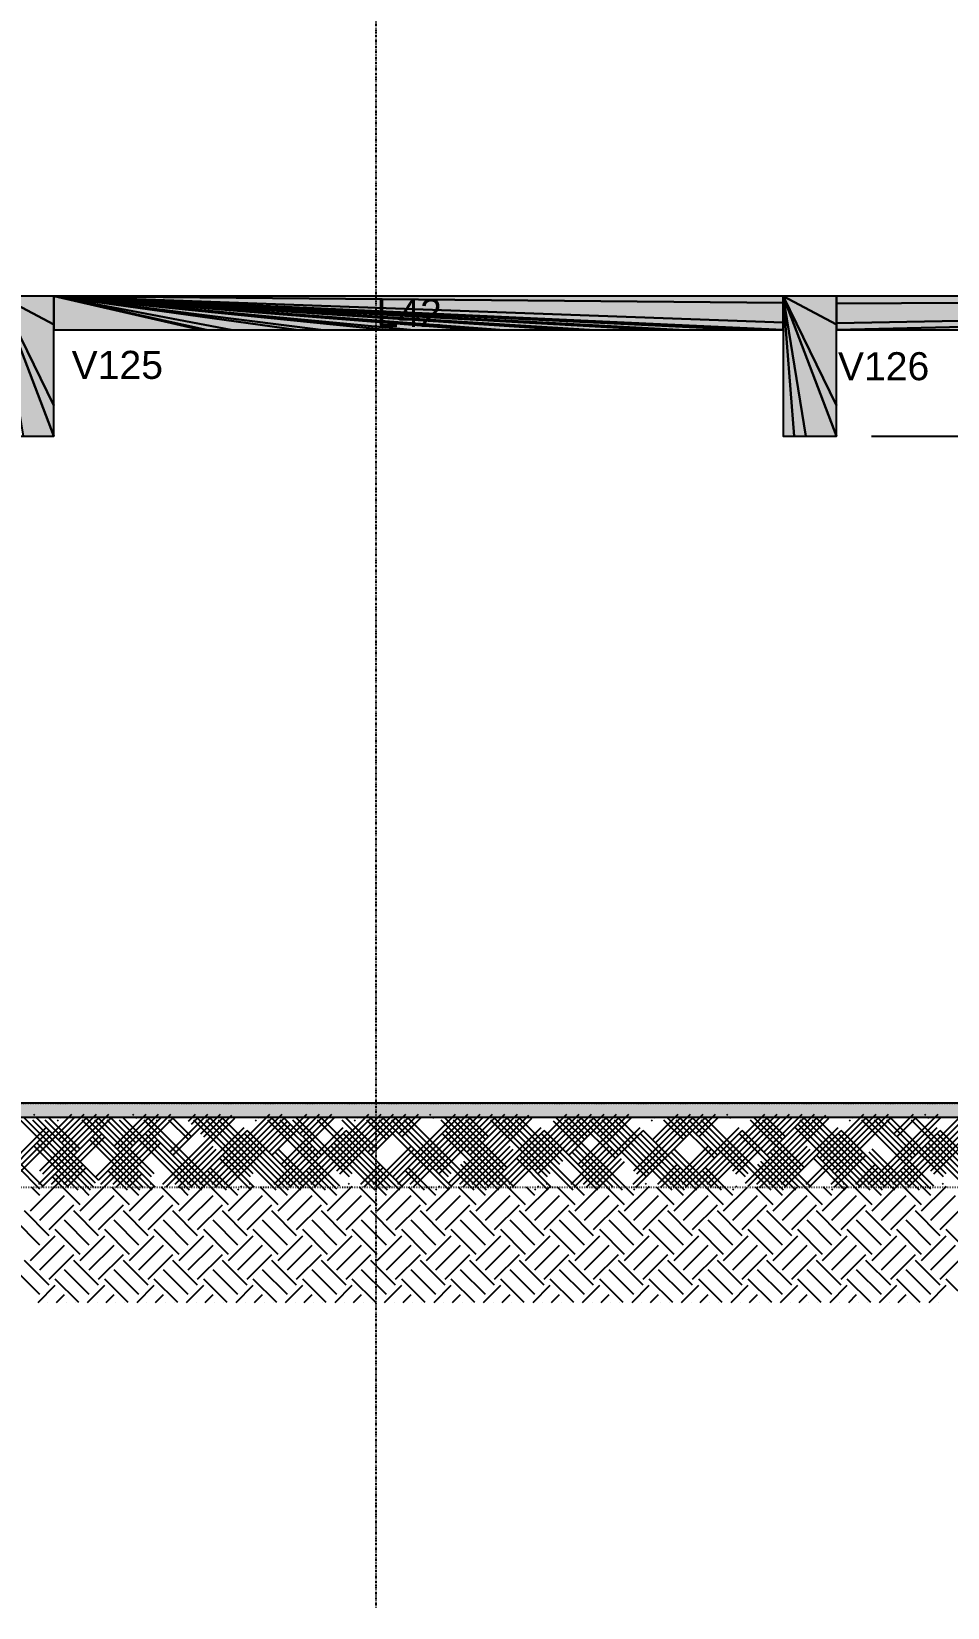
# Model space of a CAD drawing. Extents: x 37185 to 43130, y -8131 to -3926.
# Drawn here: x 40769.5 to 40987.6, y -6361.7 to -5986.7 of the extents above; entities that cross this region are included whole.
import ezdxf

# ---------------------------------------------------------------- set-up
doc = ezdxf.new("R2010")
doc.units = 0
doc.header["$MEASUREMENT"] = 0
doc.linetypes.add('ESTILO_TQS_0002', pattern=[0.4, 0.1, -0.3])
doc.linetypes.add('ESTILO_TQS_0004', pattern=[1.12, 0.5, -0.2, 0.01, -0.2, 0.01, -0.2])
for name, color, linetype in [('36', 253, 'CONTINUOUS'), ('47', 15, 'CONTINUOUS'), ('52', 3, 'CONTINUOUS'), ('67', 7, 'CONTINUOUS'), ('70', 160, 'CONTINUOUS'), ('74', 2, 'CONTINUOUS'), ('75', 9, 'CONTINUOUS'), ('96', 252, 'CONTINUOUS')]:
    doc.layers.add(name, color=color, linetype=linetype)
doc.styles.add('TQS_ARIAL', font='arial.ttf')

msp = doc.modelspace()

# ---------------------------------------------------------------- linework, layer by layer
at = {"layer": '36', "linetype": 'Continuous'}
for p, q in [((40771.56, -6262.18), (40755.12, -6245.74)), ((40772.27, -6261.47), (40755.83, -6245.04)), ((40762.49, -6260.99), (40779.16, -6244.33)), ((40763.2, -6261.7), (40779.86, -6245.04)), ((40783.57, -6262.41), (40766.91, -6245.74)), ((40784.28, -6261.7), (40767.62, -6245.04)), ((40784.82, -6260.71), (40769.86, -6245.74)), ((40770.09, -6244.56), (40770.32, -6244.33)), ((40785.52, -6260), (40770.56, -6245.04)), ((40770.79, -6245.27), (40771.02, -6245.04)), ((40771.33, -6260.99), (40787.99, -6244.33)), ((40771.56, -6257.82), (40785.05, -6244.33)), ((40772.04, -6261.7), (40788.7, -6245.04)), ((40772.27, -6258.52), (40785.75, -6245.04)), ((40780.4, -6253.34), (40772.8, -6245.74)), ((40781.1, -6252.63), (40773.51, -6245.04)), ((40775.98, -6245.97), (40775.75, -6245.74)), ((40775.98, -6250.45), (40782.1, -6244.33)), ((40776.69, -6245.27), (40776.45, -6245.04)), ((40776.69, -6251.16), (40782.81, -6245.04)), ((40798.3, -6262.41), (40781.64, -6245.74)), ((40799.01, -6261.7), (40782.35, -6245.04)), ((40798.08, -6259.23), (40784.59, -6245.74)), ((40784.82, -6259.29), (40799.78, -6244.33)), ((40798.78, -6258.52), (40785.29, -6245.04)), ((40785.52, -6260), (40800.49, -6245.04)), ((40786.06, -6260.99), (40802.73, -6244.33)), ((40786.77, -6261.7), (40803.43, -6245.04)), ((40793.66, -6251.87), (40787.53, -6245.74)), ((40794.36, -6251.16), (40788.24, -6245.04)), ((40789.24, -6251.93), (40796.83, -6244.33)), ((40789.94, -6252.63), (40797.54, -6245.04)), ((40807.14, -6262.41), (40790.48, -6245.74)), ((40807.85, -6261.7), (40791.19, -6245.04)), ((40793.66, -6244.56), (40793.89, -6244.33)), ((40794.36, -6245.27), (40794.59, -6245.04)), ((40813.03, -6262.41), (40796.37, -6245.74)), ((40813.74, -6261.7), (40797.08, -6245.04)), ((40799.55, -6245.97), (40799.32, -6245.74)), ((40800.26, -6245.27), (40800.03, -6245.04)), ((40800.79, -6260.99), (40817.23, -6244.56)), ((40801.5, -6261.7), (40817.93, -6245.27)), ((40806.91, -6250.39), (40802.26, -6245.74)), ((40802.49, -6253.4), (40811.56, -6244.33)), ((40807.62, -6249.69), (40802.97, -6245.04)), ((40803.2, -6254.11), (40812.27, -6245.04)), ((40806.91, -6246.03), (40808.62, -6244.33)), ((40807.62, -6246.74), (40809.33, -6245.04)), ((40821.65, -6259.23), (40808.16, -6245.74)), ((40822.35, -6258.52), (40808.86, -6245.04)), ((40809.63, -6260.99), (40826.3, -6244.33)), ((40809.86, -6248.98), (40814.51, -6244.33)), ((40810.34, -6261.7), (40827, -6245.04)), ((40810.57, -6249.69), (40815.22, -6245.04)), ((40827.77, -6262.41), (40811.1, -6245.74)), ((40828.47, -6261.7), (40811.81, -6245.04)), ((40812.58, -6260.99), (40829.24, -6244.33)), ((40813.29, -6261.7), (40829.95, -6245.04)), ((40830.71, -6262.41), (40814.05, -6245.74)), ((40831.42, -6261.7), (40814.76, -6245.04)), ((40815.53, -6260.99), (40830.48, -6246.03)), ((40816.23, -6261.7), (40831.19, -6246.74)), ((40823.12, -6245.97), (40822.89, -6245.74)), ((40823.83, -6245.27), (40823.6, -6245.04)), ((40842.27, -6262.18), (40825.83, -6245.74)), ((40826.07, -6253.4), (40835.13, -6244.33)), ((40842.98, -6261.47), (40826.54, -6245.04)), ((40826.77, -6254.11), (40835.84, -6245.04)), ((40837.85, -6254.81), (40828.78, -6245.74)), ((40829.01, -6256.34), (40841.03, -6244.33)), ((40838.56, -6254.11), (40829.49, -6245.04)), ((40829.72, -6257.05), (40841.73, -6245.04)), ((40845.22, -6259.23), (40831.73, -6245.74)), ((40845.92, -6258.52), (40832.43, -6245.04)), ((40833.2, -6260.99), (40849.87, -6244.33)), ((40833.43, -6248.98), (40838.08, -6244.33)), ((40833.91, -6261.7), (40850.57, -6245.04)), ((40834.14, -6249.69), (40838.79, -6245.04)), ((40836.15, -6260.99), (40852.81, -6244.33)), ((40836.86, -6261.7), (40853.52, -6245.04)), ((40854.28, -6262.41), (40837.62, -6245.74)), ((40854.99, -6261.7), (40838.33, -6245.04)), ((40842.27, -6257.82), (40855.76, -6244.33)), ((40842.98, -6258.52), (40856.47, -6245.04)), ((40851.11, -6253.34), (40843.51, -6245.74)), ((40851.82, -6252.63), (40844.22, -6245.04)), ((40846.69, -6245.97), (40846.46, -6245.74)), ((40847.4, -6245.27), (40847.17, -6245.04)), ((40854.05, -6250.39), (40849.4, -6245.74)), ((40849.64, -6253.4), (40858.7, -6244.33)), ((40854.76, -6249.69), (40850.11, -6245.04)), ((40850.34, -6254.11), (40859.41, -6245.04)), ((40869.01, -6262.41), (40852.35, -6245.74)), ((40869.72, -6261.7), (40853.06, -6245.04)), ((40868.79, -6259.23), (40855.3, -6245.74)), ((40855.53, -6259.29), (40870.49, -6244.33)), ((40869.49, -6258.52), (40856, -6245.04)), ((40856.23, -6260), (40871.2, -6245.04)), ((40856.77, -6260.99), (40873.44, -6244.33)), ((40857, -6248.98), (40861.65, -6244.33)), ((40857.48, -6261.7), (40874.14, -6245.04)), ((40857.71, -6249.69), (40862.36, -6245.04)), ((40874.91, -6262.41), (40858.24, -6245.74)), ((40875.61, -6261.7), (40858.95, -6245.04)), ((40859.72, -6260.99), (40876.38, -6244.33)), ((40860.43, -6261.7), (40877.09, -6245.04)), ((40864.37, -6244.56), (40864.6, -6244.33)), ((40865.07, -6245.27), (40865.3, -6245.04)), ((40865.84, -6257.82), (40879.33, -6244.33)), ((40866.55, -6258.52), (40880.04, -6245.04)), ((40883.75, -6262.41), (40867.08, -6245.74)), ((40884.45, -6261.7), (40867.79, -6245.04)), ((40868.79, -6260.76), (40885.22, -6244.33)), ((40869.49, -6261.47), (40885.93, -6245.04)), ((40882.04, -6257.76), (40870.03, -6245.74)), ((40882.75, -6257.05), (40870.74, -6245.04)), ((40871.5, -6260.99), (40887.94, -6244.56)), ((40872.21, -6261.7), (40888.64, -6245.27)), ((40877.62, -6250.39), (40872.97, -6245.74)), ((40873.21, -6253.4), (40882.27, -6244.33)), ((40878.33, -6249.69), (40873.68, -6245.04)), ((40873.91, -6254.11), (40882.98, -6245.04)), ((40892.36, -6259.23), (40878.87, -6245.74)), ((40893.06, -6258.52), (40879.57, -6245.04)), ((40880.34, -6260.99), (40897.01, -6244.33)), ((40881.05, -6261.7), (40897.71, -6245.04)), ((40898.48, -6262.41), (40881.81, -6245.74)), ((40899.18, -6261.7), (40882.52, -6245.04)), ((40883.29, -6260.99), (40899.95, -6244.33)), ((40884, -6261.7), (40900.66, -6245.04)), ((40895.3, -6256.29), (40884.76, -6245.74)), ((40896.01, -6255.58), (40885.47, -6245.04)), ((40889.41, -6257.82), (40902.9, -6244.33)), ((40890.12, -6258.52), (40903.61, -6245.04)), ((40910.26, -6262.41), (40893.83, -6245.97)), ((40910.97, -6261.7), (40894.54, -6245.27)), ((40901.2, -6250.39), (40896.55, -6245.74)), ((40896.78, -6253.4), (40905.85, -6244.33)), ((40901.9, -6249.69), (40897.25, -6245.04)), ((40897.48, -6254.11), (40906.55, -6245.04)), ((40908.56, -6254.81), (40899.49, -6245.74)), ((40899.72, -6256.34), (40911.74, -6244.33)), ((40909.27, -6254.11), (40900.2, -6245.04)), ((40900.43, -6257.05), (40912.44, -6245.04)), ((40915.93, -6259.23), (40902.44, -6245.74)), ((40916.63, -6258.52), (40903.14, -6245.04)), ((40904.14, -6248.98), (40908.79, -6244.33)), ((40904.85, -6249.69), (40909.5, -6245.04)), ((40922.05, -6262.41), (40905.38, -6245.74)), ((40922.75, -6261.7), (40906.09, -6245.04)), ((40924.99, -6262.41), (40908.33, -6245.74)), ((40925.7, -6261.7), (40909.04, -6245.04)), ((40912.75, -6260.99), (40929.42, -6244.33)), ((40912.98, -6257.82), (40926.47, -6244.33)), ((40913.46, -6261.7), (40930.12, -6245.04)), ((40913.69, -6258.52), (40927.18, -6245.04)), ((40917.4, -6245.97), (40917.17, -6245.74)), ((40917.4, -6250.45), (40923.52, -6244.33)), ((40918.11, -6245.27), (40917.88, -6245.04)), ((40918.11, -6251.16), (40924.23, -6245.04)), ((40924.77, -6250.39), (40920.12, -6245.74)), ((40925.47, -6249.69), (40920.82, -6245.04)), ((40932.13, -6254.81), (40923.06, -6245.74)), ((40932.84, -6254.11), (40923.77, -6245.04)), ((40939.5, -6259.23), (40926.01, -6245.74)), ((40940.2, -6258.52), (40926.72, -6245.04)), ((40927.48, -6260.99), (40944.15, -6244.33)), ((40927.71, -6248.98), (40932.36, -6244.33)), ((40928.19, -6261.7), (40944.85, -6245.04)), ((40928.42, -6249.69), (40933.07, -6245.04)), ((40945.62, -6262.41), (40928.95, -6245.74)), ((40946.32, -6261.7), (40929.66, -6245.04)), ((40930.43, -6260.99), (40947.09, -6244.33)), ((40931.14, -6261.7), (40947.8, -6245.04)), ((40935.08, -6244.56), (40935.31, -6244.33)), ((40935.78, -6245.27), (40936.02, -6245.04)), ((40936.55, -6257.82), (40950.04, -6244.33)), ((40937.26, -6258.52), (40950.75, -6245.04)), ((40939.5, -6260.76), (40955.93, -6244.33)), ((40940.2, -6261.47), (40956.64, -6245.04)), ((40952.76, -6257.76), (40940.74, -6245.74)), ((40953.46, -6257.05), (40941.45, -6245.04)), ((40942.22, -6260.99), (40958.65, -6244.56)), ((40942.92, -6261.7), (40959.35, -6245.27)), ((40948.34, -6250.39), (40943.69, -6245.74)), ((40943.92, -6253.4), (40952.99, -6244.33)), ((40949.04, -6249.69), (40944.39, -6245.04)), ((40944.62, -6254.11), (40953.69, -6245.04)), ((40966.95, -6261.7), (40951.99, -6246.74)), ((40969.19, -6262.41), (40952.52, -6245.74)), ((40969.89, -6261.7), (40953.23, -6245.04)), ((40954, -6260.99), (40970.66, -6244.33)), ((40954.71, -6261.7), (40971.37, -6245.04)), ((40972.13, -6262.41), (40955.47, -6245.74)), ((40972.84, -6261.7), (40956.18, -6245.04)), ((40957.17, -6254.87), (40967.72, -6244.33)), ((40957.88, -6255.58), (40968.42, -6245.04)), ((40960.12, -6257.82), (40973.61, -6244.33)), ((40960.83, -6258.52), (40974.32, -6245.04)), ((40964.54, -6245.97), (40964.31, -6245.74)), ((40965.25, -6245.27), (40965.02, -6245.04)), ((40983.69, -6262.18), (40967.26, -6245.74)), ((40984.4, -6261.47), (40967.96, -6245.04)), ((40968.73, -6260.99), (40985.39, -6244.33)), ((40969.44, -6261.7), (40986.1, -6245.04)), ((40979.27, -6254.81), (40970.2, -6245.74)), ((40979.98, -6254.11), (40970.91, -6245.04)), ((40986.64, -6259.23), (40973.15, -6245.74)), ((40987.34, -6258.52), (40973.86, -6245.04)), ((40974.62, -6260.99), (40991.29, -6244.33)), ((40974.85, -6248.98), (40979.5, -6244.33)), ((40975.33, -6261.7), (40991.99, -6245.04)), ((40975.56, -6249.69), (40980.21, -6245.04)), ((40977.57, -6260.99), (40994.23, -6244.33)), ((40978.28, -6261.7), (40994.94, -6245.04)), ((40995.7, -6262.41), (40979.04, -6245.74)), ((40996.41, -6261.7), (40979.75, -6245.04)), ((40982.22, -6244.56), (40982.45, -6244.33)), ((40982.92, -6245.27), (40983.16, -6245.04)), ((40983.69, -6257.82), (40997.18, -6244.33)), ((40984.4, -6258.52), (40997.89, -6245.04)), ((40759.55, -6260.99), (40773.03, -6247.51)), ((40760.25, -6261.7), (40773.74, -6248.21)), ((40774.28, -6260.99), (40786.29, -6248.98)), ((40774.98, -6261.7), (40787, -6249.69)), ((40795.36, -6262.41), (40783.34, -6250.39)), ((40796.06, -6261.7), (40784.05, -6249.69)), ((40789.01, -6260.99), (40799.55, -6250.45)), ((40810.09, -6262.41), (40796.6, -6248.92)), ((40810.8, -6261.7), (40797.31, -6248.21)), ((40806.69, -6260.99), (40820.17, -6247.51)), ((40807.39, -6261.7), (40820.88, -6248.21)), ((40833.66, -6262.41), (40820.17, -6248.92)), ((40834.37, -6261.7), (40820.88, -6248.21)), ((40830.26, -6260.99), (40843.74, -6247.51)), ((40830.96, -6261.7), (40844.45, -6248.21)), ((40857.23, -6262.41), (40843.74, -6248.92)), ((40857.94, -6261.7), (40844.45, -6248.21)), ((40880.8, -6262.41), (40867.31, -6248.92)), ((40881.51, -6261.7), (40868.02, -6248.21)), ((40877.4, -6260.99), (40890.88, -6247.51)), ((40878.1, -6261.7), (40891.59, -6248.21)), ((40904.37, -6262.41), (40890.88, -6248.92)), ((40905.08, -6261.7), (40891.59, -6248.21)), ((40900.97, -6260.99), (40914.45, -6247.51)), ((40901.67, -6261.7), (40915.16, -6248.21)), ((40927.94, -6262.41), (40914.45, -6248.92)), ((40928.65, -6261.7), (40915.16, -6248.21)), ((40924.54, -6260.99), (40938.02, -6247.51)), ((40925.24, -6261.7), (40938.73, -6248.21)), ((40951.51, -6262.41), (40938.02, -6248.92)), ((40952.22, -6261.7), (40938.73, -6248.21)), ((40948.11, -6260.99), (40961.59, -6247.51)), ((40948.81, -6261.7), (40962.3, -6248.21)), ((40966.24, -6262.41), (40951.28, -6247.45)), ((40975.08, -6262.41), (40961.59, -6248.92)), ((40975.79, -6261.7), (40962.3, -6248.21)), ((40971.68, -6260.99), (40985.16, -6247.51)), ((40972.38, -6261.7), (40985.87, -6248.21)), ((40998.65, -6262.41), (40985.16, -6248.92)), ((40999.36, -6261.7), (40985.87, -6248.21)), ((40780.63, -6262.41), (40770.09, -6251.87)), ((40781.33, -6261.7), (40770.79, -6251.16)), ((40789.72, -6261.7), (40800.26, -6251.16)), ((40803.74, -6260.99), (40812.81, -6251.93)), ((40804.45, -6261.7), (40813.51, -6252.63)), ((40822.58, -6261.7), (40814.99, -6254.11)), ((40827.31, -6260.99), (40836.38, -6251.93)), ((40836.61, -6262.41), (40827.54, -6253.34)), ((40828.02, -6261.7), (40837.08, -6252.63)), ((40837.31, -6261.7), (40828.25, -6252.63)), ((40851.34, -6262.41), (40840.8, -6251.87)), ((40852.04, -6261.7), (40841.5, -6251.16)), ((40850.88, -6260.99), (40859.95, -6251.93)), ((40851.59, -6261.7), (40860.65, -6252.63)), ((40874.45, -6260.99), (40883.52, -6251.93)), ((40875.16, -6261.7), (40884.22, -6252.63)), ((40893.29, -6261.7), (40885.7, -6254.11)), ((40898.02, -6260.99), (40907.09, -6251.93)), ((40907.32, -6262.41), (40898.25, -6253.34)), ((40898.73, -6261.7), (40907.79, -6252.63)), ((40908.02, -6261.7), (40898.96, -6252.63)), ((40921.59, -6260.99), (40930.66, -6251.93)), ((40930.89, -6262.41), (40921.82, -6253.34)), ((40922.3, -6261.7), (40931.37, -6252.63)), ((40931.59, -6261.7), (40922.53, -6252.63)), ((40945.16, -6260.99), (40954.23, -6251.93)), ((40954.46, -6262.41), (40945.39, -6253.34)), ((40945.87, -6261.7), (40954.94, -6252.63)), ((40955.16, -6261.7), (40946.1, -6252.63)), ((40964, -6261.7), (40956.41, -6254.11)), ((40959.89, -6260.99), (40967.49, -6253.4)), ((40960.6, -6261.7), (40968.19, -6254.11)), ((40978.03, -6262.41), (40968.96, -6253.34)), ((40978.73, -6261.7), (40969.67, -6252.63)), ((40992.76, -6262.41), (40982.22, -6251.87)), ((40993.46, -6261.7), (40982.92, -6251.16)), ((40777.22, -6260.99), (40781.87, -6256.34)), ((40777.93, -6261.7), (40782.58, -6257.05)), ((40792.41, -6262.41), (40787.76, -6257.76)), ((40793.12, -6261.7), (40788.47, -6257.05)), ((40791.95, -6260.99), (40795.13, -6257.82)), ((40815.98, -6262.41), (40811.33, -6257.76)), ((40816.69, -6261.7), (40812.04, -6257.05)), ((40821.87, -6262.41), (40814.28, -6254.81)), ((40839.55, -6262.41), (40834.9, -6257.76)), ((40840.26, -6261.7), (40835.61, -6257.05)), ((40847.93, -6260.99), (40852.58, -6256.34)), ((40848.64, -6261.7), (40853.29, -6257.05)), ((40863.12, -6262.41), (40858.47, -6257.76)), ((40863.83, -6261.7), (40859.18, -6257.05)), ((40877.85, -6262.41), (40871.73, -6256.29)), ((40878.56, -6261.7), (40872.44, -6255.58)), ((40892.58, -6262.41), (40884.99, -6254.81)), ((40903.91, -6260.99), (40910.03, -6254.87)), ((40904.62, -6261.7), (40910.74, -6255.58)), ((40918.64, -6260.99), (40923.29, -6256.34)), ((40919.35, -6261.7), (40924, -6257.05)), ((40933.83, -6262.41), (40929.18, -6257.76)), ((40934.54, -6261.7), (40929.89, -6257.05)), ((40948.56, -6262.41), (40942.44, -6256.29)), ((40949.27, -6261.7), (40943.15, -6255.58)), ((40963.29, -6262.41), (40955.7, -6254.81)), ((40965.79, -6260.99), (40970.43, -6256.34)), ((40966.49, -6261.7), (40971.14, -6257.05)), ((40980.97, -6262.41), (40976.33, -6257.76)), ((40981.68, -6261.7), (40977.03, -6257.05)), ((40772.49, -6261.7), (40772.49, -6261.7)), ((40772.49, -6261.7), (40772.49, -6261.7)), ((40777.68, -6262.41), (40774.51, -6259.23)), ((40778.39, -6261.7), (40775.21, -6258.52)), ((40775.44, -6261.7), (40775.44, -6261.7)), ((40775.44, -6261.7), (40775.44, -6261.7)), ((40780.88, -6261.7), (40780.88, -6261.7)), ((40780.88, -6261.7), (40780.88, -6261.7)), ((40783.82, -6261.7), (40783.82, -6261.7)), ((40783.82, -6261.7), (40783.82, -6261.7)), ((40787.23, -6261.7), (40787.23, -6261.7)), ((40787.23, -6261.7), (40787.23, -6261.7)), ((40790.17, -6261.7), (40790.17, -6261.7)), ((40790.17, -6261.7), (40790.17, -6261.7)), ((40792.66, -6261.7), (40795.84, -6258.52)), ((40795.61, -6261.7), (40795.61, -6261.7)), ((40795.61, -6261.7), (40795.61, -6261.7)), ((40797.85, -6260.99), (40798.08, -6260.76)), ((40798.55, -6261.7), (40798.78, -6261.47)), ((40801.96, -6261.7), (40801.96, -6261.7)), ((40801.96, -6261.7), (40801.96, -6261.7)), ((40804.9, -6261.7), (40804.9, -6261.7)), ((40804.9, -6261.7), (40804.9, -6261.7)), ((40819.18, -6261.7), (40819.18, -6261.7)), ((40819.18, -6261.7), (40819.18, -6261.7)), ((40819.63, -6261.7), (40819.41, -6261.47)), ((40821.42, -6260.99), (40821.65, -6260.76)), ((40822.12, -6261.7), (40822.35, -6261.47)), ((40825.07, -6261.7), (40825.07, -6261.7)), ((40825.07, -6261.7), (40825.07, -6261.7)), ((40825.53, -6261.7), (40825.53, -6261.7)), ((40825.53, -6261.7), (40825.53, -6261.7)), ((40839.8, -6261.7), (40839.8, -6261.7)), ((40839.8, -6261.7), (40839.8, -6261.7)), ((40842.75, -6261.7), (40842.75, -6261.7)), ((40842.75, -6261.7), (40842.75, -6261.7)), ((40843.2, -6261.7), (40843.2, -6261.7)), ((40843.2, -6261.7), (40843.2, -6261.7)), ((40844.99, -6260.99), (40845.22, -6260.76)), ((40845.69, -6261.7), (40845.92, -6261.47)), ((40846.15, -6261.7), (40846.15, -6261.7)), ((40846.15, -6261.7), (40846.15, -6261.7)), ((40849.1, -6261.7), (40849.1, -6261.7)), ((40849.1, -6261.7), (40849.1, -6261.7)), ((40854.53, -6261.7), (40854.53, -6261.7)), ((40854.53, -6261.7), (40854.53, -6261.7)), ((40860.88, -6261.7), (40860.88, -6261.7)), ((40860.88, -6261.7), (40860.88, -6261.7)), ((40863.37, -6261.7), (40863.37, -6261.7)), ((40863.37, -6261.7), (40863.37, -6261.7)), ((40866.32, -6261.7), (40866.32, -6261.7)), ((40866.32, -6261.7), (40866.32, -6261.7)), ((40866.77, -6261.7), (40866.55, -6261.47)), ((40869.27, -6261.7), (40869.27, -6261.7)), ((40869.27, -6261.7), (40869.27, -6261.7)), ((40872.67, -6261.7), (40872.67, -6261.7)), ((40872.67, -6261.7), (40872.67, -6261.7)), ((40886.94, -6261.7), (40886.94, -6261.7)), ((40886.94, -6261.7), (40886.94, -6261.7)), ((40887.4, -6261.7), (40887.4, -6261.7)), ((40887.4, -6261.7), (40887.4, -6261.7)), ((40889.89, -6261.7), (40889.89, -6261.7)), ((40889.89, -6261.7), (40889.89, -6261.7)), ((40890.35, -6261.7), (40890.12, -6261.47)), ((40892.13, -6260.99), (40892.36, -6260.76)), ((40892.84, -6261.7), (40893.06, -6261.47)), ((40895.78, -6261.7), (40895.78, -6261.7)), ((40895.78, -6261.7), (40895.78, -6261.7)), ((40896.24, -6261.7), (40896.24, -6261.7)), ((40896.24, -6261.7), (40896.24, -6261.7)), ((40902.13, -6261.7), (40902.13, -6261.7)), ((40902.13, -6261.7), (40902.13, -6261.7)), ((40907.57, -6261.7), (40907.57, -6261.7)), ((40907.57, -6261.7), (40907.57, -6261.7)), ((40910.51, -6261.7), (40910.51, -6261.7)), ((40910.51, -6261.7), (40910.51, -6261.7)), ((40913.92, -6261.7), (40913.69, -6261.47)), ((40915.7, -6260.99), (40915.93, -6260.76)), ((40916.41, -6261.7), (40916.63, -6261.47)), ((40916.86, -6261.7), (40916.86, -6261.7)), ((40916.86, -6261.7), (40916.86, -6261.7)), ((40919.81, -6261.7), (40919.81, -6261.7)), ((40919.81, -6261.7), (40919.81, -6261.7)), ((40934.08, -6261.7), (40934.08, -6261.7)), ((40934.08, -6261.7), (40934.08, -6261.7)), ((40937.03, -6261.7), (40937.03, -6261.7)), ((40937.03, -6261.7), (40937.03, -6261.7)), ((40937.49, -6261.7), (40937.26, -6261.47)), ((40939.98, -6261.7), (40939.98, -6261.7)), ((40939.98, -6261.7), (40939.98, -6261.7)), ((40940.43, -6261.7), (40940.43, -6261.7)), ((40940.43, -6261.7), (40940.43, -6261.7)), ((40943.38, -6261.7), (40943.38, -6261.7)), ((40943.38, -6261.7), (40943.38, -6261.7)), ((40951.76, -6261.7), (40951.76, -6261.7)), ((40951.76, -6261.7), (40951.76, -6261.7)), ((40957.65, -6261.7), (40957.65, -6261.7)), ((40957.65, -6261.7), (40957.65, -6261.7)), ((40958.11, -6261.7), (40958.11, -6261.7)), ((40958.11, -6261.7), (40958.11, -6261.7)), ((40961.06, -6261.7), (40960.83, -6261.47)), ((40962.84, -6260.99), (40963.07, -6260.76)), ((40963.55, -6261.7), (40963.77, -6261.47)), ((40981.22, -6261.7), (40981.22, -6261.7)), ((40981.22, -6261.7), (40981.22, -6261.7)), ((40984.17, -6261.7), (40984.17, -6261.7)), ((40984.17, -6261.7), (40984.17, -6261.7)), ((40984.63, -6261.7), (40984.63, -6261.7)), ((40984.63, -6261.7), (40984.63, -6261.7)), ((40986.41, -6260.99), (40986.64, -6260.76)), ((40987.12, -6261.7), (40987.34, -6261.47)), ((40987.57, -6261.7), (40987.57, -6261.7)), ((40987.57, -6261.7), (40987.57, -6261.7)), ((40818.93, -6262.41), (40818.7, -6262.18)), ((40866.07, -6262.41), (40865.84, -6262.18)), ((40889.64, -6262.41), (40889.41, -6262.18)), ((40913.21, -6262.41), (40912.98, -6262.18)), ((40936.78, -6262.41), (40936.55, -6262.18)), ((40960.35, -6262.41), (40960.12, -6262.18))]:
    msp.add_line(p, q, dxfattribs=at)
at = {"layer": '47', "linetype": 'Continuous'}
for p, q in [((40769.32, -6267.36), (40774.98, -6261.7)), ((40771.53, -6263.68), (40769.55, -6261.7)), ((40781.1, -6265.89), (40776.92, -6261.7)), ((40781.1, -6267.36), (40786.77, -6261.7)), ((40783.31, -6263.68), (40781.34, -6261.7)), ((40792.89, -6265.89), (40788.7, -6261.7)), ((40792.89, -6267.36), (40798.55, -6261.7)), ((40795.1, -6263.68), (40793.12, -6261.7)), ((40804.68, -6265.89), (40800.49, -6261.7)), ((40804.68, -6267.36), (40810.34, -6261.7)), ((40806.88, -6263.68), (40804.91, -6261.7)), ((40816.46, -6265.89), (40812.27, -6261.7)), ((40816.46, -6267.36), (40822.12, -6261.7)), ((40818.67, -6263.68), (40816.69, -6261.7)), ((40828.25, -6265.89), (40824.06, -6261.7)), ((40828.25, -6267.36), (40833.91, -6261.7)), ((40830.46, -6263.68), (40828.48, -6261.7)), ((40840.03, -6265.89), (40835.84, -6261.7)), ((40840.03, -6267.36), (40845.69, -6261.7)), ((40842.24, -6263.68), (40840.26, -6261.7)), ((40851.82, -6265.89), (40847.63, -6261.7)), ((40851.82, -6267.36), (40857.48, -6261.7)), ((40854.03, -6263.68), (40852.05, -6261.7)), ((40863.6, -6265.89), (40859.41, -6261.7)), ((40863.6, -6267.36), (40869.26, -6261.7)), ((40865.81, -6263.68), (40863.83, -6261.7)), ((40875.39, -6265.89), (40871.2, -6261.7)), ((40875.39, -6267.36), (40881.05, -6261.7)), ((40877.6, -6263.68), (40875.62, -6261.7)), ((40887.17, -6265.89), (40882.98, -6261.7)), ((40887.17, -6267.36), (40892.83, -6261.7)), ((40889.38, -6263.68), (40887.4, -6261.7)), ((40898.96, -6265.89), (40894.77, -6261.7)), ((40898.96, -6267.36), (40904.62, -6261.7)), ((40901.17, -6263.68), (40899.19, -6261.7)), ((40910.74, -6265.89), (40906.55, -6261.7)), ((40910.74, -6267.36), (40916.4, -6261.7)), ((40912.95, -6263.68), (40910.97, -6261.7)), ((40922.53, -6265.89), (40918.34, -6261.7)), ((40922.53, -6267.36), (40928.19, -6261.7)), ((40924.74, -6263.68), (40922.76, -6261.7)), ((40934.31, -6265.89), (40930.12, -6261.7)), ((40934.31, -6267.36), (40939.97, -6261.7)), ((40936.52, -6263.68), (40934.54, -6261.7)), ((40946.1, -6265.89), (40941.91, -6261.7)), ((40946.1, -6267.36), (40951.76, -6261.7)), ((40948.31, -6263.68), (40946.33, -6261.7)), ((40957.88, -6265.89), (40953.69, -6261.7)), ((40957.88, -6267.36), (40963.54, -6261.7)), ((40960.09, -6263.68), (40958.11, -6261.7)), ((40969.67, -6265.89), (40965.48, -6261.7)), ((40969.67, -6267.36), (40975.33, -6261.7)), ((40971.88, -6263.68), (40969.9, -6261.7)), ((40981.45, -6265.89), (40977.26, -6261.7)), ((40981.45, -6267.36), (40987.11, -6261.7)), ((40983.66, -6263.68), (40981.68, -6261.7)), ((40771.53, -6269.57), (40777.42, -6263.68)), ((40783.31, -6269.57), (40789.21, -6263.68)), ((40795.1, -6269.57), (40800.99, -6263.68)), ((40806.88, -6269.57), (40812.78, -6263.68)), ((40818.67, -6269.57), (40824.56, -6263.68)), ((40830.46, -6269.57), (40836.35, -6263.68)), ((40842.24, -6269.57), (40848.13, -6263.68)), ((40854.03, -6269.57), (40859.92, -6263.68)), ((40865.81, -6269.57), (40871.7, -6263.68)), ((40877.6, -6269.57), (40883.49, -6263.68)), ((40889.38, -6269.57), (40895.27, -6263.68)), ((40901.17, -6269.57), (40907.06, -6263.68)), ((40912.95, -6269.57), (40918.84, -6263.68)), ((40924.74, -6269.57), (40930.63, -6263.68)), ((40936.52, -6269.57), (40942.41, -6263.68)), ((40948.31, -6269.57), (40954.2, -6263.68)), ((40960.09, -6269.57), (40965.98, -6263.68)), ((40971.88, -6269.57), (40977.77, -6263.68)), ((40983.66, -6269.57), (40989.55, -6263.68)), ((40773.74, -6273.26), (40767.85, -6267.36)), ((40773.74, -6271.78), (40779.63, -6265.89)), ((40785.52, -6273.26), (40779.63, -6267.36)), ((40785.52, -6271.78), (40791.42, -6265.89)), ((40797.31, -6273.26), (40791.42, -6267.36)), ((40797.31, -6271.78), (40803.2, -6265.89)), ((40809.09, -6273.26), (40803.2, -6267.36)), ((40809.09, -6271.78), (40814.99, -6265.89)), ((40820.88, -6273.26), (40814.99, -6267.36)), ((40820.88, -6271.78), (40826.77, -6265.89)), ((40832.66, -6273.26), (40826.77, -6267.36)), ((40832.66, -6271.78), (40838.56, -6265.89)), ((40844.45, -6273.26), (40838.56, -6267.36)), ((40844.45, -6271.78), (40850.34, -6265.89)), ((40856.23, -6273.26), (40850.34, -6267.36)), ((40856.23, -6271.78), (40862.13, -6265.89)), ((40868.02, -6273.26), (40862.13, -6267.36)), ((40868.02, -6271.78), (40873.91, -6265.89)), ((40879.81, -6273.26), (40873.91, -6267.36)), ((40879.81, -6271.78), (40885.7, -6265.89)), ((40891.59, -6273.26), (40885.7, -6267.36)), ((40891.59, -6271.78), (40897.48, -6265.89)), ((40903.38, -6273.26), (40897.48, -6267.36)), ((40903.38, -6271.78), (40909.27, -6265.89)), ((40915.16, -6273.26), (40909.27, -6267.36)), ((40915.16, -6271.78), (40921.05, -6265.89)), ((40926.95, -6273.26), (40921.05, -6267.36)), ((40926.95, -6271.78), (40932.84, -6265.89)), ((40938.73, -6273.26), (40932.84, -6267.36)), ((40938.73, -6271.78), (40944.62, -6265.89)), ((40950.52, -6273.26), (40944.62, -6267.36)), ((40950.52, -6271.78), (40956.41, -6265.89)), ((40962.3, -6273.26), (40956.41, -6267.36)), ((40962.3, -6271.78), (40968.19, -6265.89)), ((40974.09, -6273.26), (40968.19, -6267.36)), ((40974.09, -6271.78), (40979.98, -6265.89)), ((40985.87, -6273.26), (40979.98, -6267.36)), ((40985.87, -6271.78), (40991.76, -6265.89)), ((40771.53, -6275.47), (40765.64, -6269.57)), ((40781.1, -6277.68), (40775.21, -6271.78)), ((40783.31, -6275.47), (40777.42, -6269.57)), ((40792.89, -6277.68), (40787, -6271.78)), ((40795.1, -6275.47), (40789.21, -6269.57)), ((40804.68, -6277.68), (40798.78, -6271.78)), ((40806.88, -6275.47), (40800.99, -6269.57)), ((40816.46, -6277.68), (40810.57, -6271.78)), ((40818.67, -6275.47), (40812.78, -6269.57)), ((40828.25, -6277.68), (40822.35, -6271.78)), ((40830.46, -6275.47), (40824.56, -6269.57)), ((40840.03, -6277.68), (40834.14, -6271.78)), ((40842.24, -6275.47), (40836.35, -6269.57)), ((40851.82, -6277.68), (40845.92, -6271.78)), ((40854.03, -6275.47), (40848.13, -6269.57)), ((40863.6, -6277.68), (40857.71, -6271.78)), ((40865.81, -6275.47), (40859.92, -6269.57)), ((40875.39, -6277.68), (40869.49, -6271.78)), ((40877.6, -6275.47), (40871.7, -6269.57)), ((40887.17, -6277.68), (40881.28, -6271.78)), ((40889.38, -6275.47), (40883.49, -6269.57)), ((40898.96, -6277.68), (40893.06, -6271.78)), ((40901.17, -6275.47), (40895.27, -6269.57)), ((40910.74, -6277.68), (40904.85, -6271.78)), ((40912.95, -6275.47), (40907.06, -6269.57)), ((40922.53, -6277.68), (40916.63, -6271.78)), ((40924.74, -6275.47), (40918.84, -6269.57)), ((40934.31, -6277.68), (40928.42, -6271.78)), ((40936.52, -6275.47), (40930.63, -6269.57)), ((40946.1, -6277.68), (40940.2, -6271.78)), ((40948.31, -6275.47), (40942.41, -6269.57)), ((40957.88, -6277.68), (40951.99, -6271.78)), ((40960.09, -6275.47), (40954.2, -6269.57)), ((40969.67, -6277.68), (40963.77, -6271.78)), ((40971.88, -6275.47), (40965.98, -6269.57)), ((40981.45, -6277.68), (40975.56, -6271.78)), ((40983.66, -6275.47), (40977.77, -6269.57)), ((40993.24, -6277.68), (40987.34, -6271.78)), ((40769.32, -6279.15), (40775.21, -6273.26)), ((40771.53, -6281.36), (40777.42, -6275.47)), ((40781.1, -6279.15), (40787, -6273.26)), ((40783.31, -6281.36), (40789.21, -6275.47)), ((40792.89, -6279.15), (40798.78, -6273.26)), ((40795.1, -6281.36), (40800.99, -6275.47)), ((40804.68, -6279.15), (40810.57, -6273.26)), ((40806.88, -6281.36), (40812.78, -6275.47)), ((40816.46, -6279.15), (40822.35, -6273.26)), ((40818.67, -6281.36), (40824.56, -6275.47)), ((40828.25, -6279.15), (40834.14, -6273.26)), ((40830.46, -6281.36), (40836.35, -6275.47)), ((40840.03, -6279.15), (40845.92, -6273.26)), ((40842.24, -6281.36), (40848.13, -6275.47)), ((40851.82, -6279.15), (40857.71, -6273.26)), ((40854.03, -6281.36), (40859.92, -6275.47)), ((40863.6, -6279.15), (40869.49, -6273.26)), ((40865.81, -6281.36), (40871.7, -6275.47)), ((40875.39, -6279.15), (40881.28, -6273.26)), ((40877.6, -6281.36), (40883.49, -6275.47)), ((40887.17, -6279.15), (40893.06, -6273.26)), ((40889.38, -6281.36), (40895.27, -6275.47)), ((40898.96, -6279.15), (40904.85, -6273.26)), ((40901.17, -6281.36), (40907.06, -6275.47)), ((40910.74, -6279.15), (40916.63, -6273.26)), ((40912.95, -6281.36), (40918.84, -6275.47)), ((40922.53, -6279.15), (40928.42, -6273.26)), ((40924.74, -6281.36), (40930.63, -6275.47)), ((40934.31, -6279.15), (40940.2, -6273.26)), ((40936.52, -6281.36), (40942.41, -6275.47)), ((40946.1, -6279.15), (40951.99, -6273.26)), ((40948.31, -6281.36), (40954.2, -6275.47)), ((40957.88, -6279.15), (40963.77, -6273.26)), ((40960.09, -6281.36), (40965.98, -6275.47)), ((40969.67, -6279.15), (40975.56, -6273.26)), ((40971.88, -6281.36), (40977.77, -6275.47)), ((40981.45, -6279.15), (40987.34, -6273.26)), ((40983.66, -6281.36), (40989.55, -6275.47)), ((40773.74, -6285.04), (40767.85, -6279.15)), ((40773.74, -6283.57), (40779.63, -6277.68)), ((40785.52, -6285.04), (40779.63, -6279.15)), ((40785.52, -6283.57), (40791.42, -6277.68)), ((40797.31, -6285.04), (40791.42, -6279.15)), ((40797.31, -6283.57), (40803.2, -6277.68)), ((40809.09, -6285.04), (40803.2, -6279.15)), ((40809.09, -6283.57), (40814.99, -6277.68)), ((40820.88, -6285.04), (40814.99, -6279.15)), ((40820.88, -6283.57), (40826.77, -6277.68)), ((40832.66, -6285.04), (40826.77, -6279.15)), ((40832.66, -6283.57), (40838.56, -6277.68)), ((40844.45, -6285.04), (40838.56, -6279.15)), ((40844.45, -6283.57), (40850.34, -6277.68)), ((40856.23, -6285.04), (40850.34, -6279.15)), ((40856.23, -6283.57), (40862.13, -6277.68)), ((40868.02, -6285.04), (40862.13, -6279.15)), ((40868.02, -6283.57), (40873.91, -6277.68)), ((40879.81, -6285.04), (40873.91, -6279.15)), ((40879.81, -6283.57), (40885.7, -6277.68)), ((40891.59, -6285.04), (40885.7, -6279.15)), ((40891.59, -6283.57), (40897.48, -6277.68)), ((40903.38, -6285.04), (40897.48, -6279.15)), ((40903.38, -6283.57), (40909.27, -6277.68)), ((40915.16, -6285.04), (40909.27, -6279.15)), ((40915.16, -6283.57), (40921.05, -6277.68)), ((40926.95, -6285.04), (40921.05, -6279.15)), ((40926.95, -6283.57), (40932.84, -6277.68)), ((40938.73, -6285.04), (40932.84, -6279.15)), ((40938.73, -6283.57), (40944.62, -6277.68)), ((40950.52, -6285.04), (40944.62, -6279.15)), ((40950.52, -6283.57), (40956.41, -6277.68)), ((40962.3, -6285.04), (40956.41, -6279.15)), ((40962.3, -6283.57), (40968.19, -6277.68)), ((40974.09, -6285.04), (40968.19, -6279.15)), ((40974.09, -6283.57), (40979.98, -6277.68)), ((40985.87, -6285.04), (40979.98, -6279.15)), ((40985.87, -6283.57), (40991.76, -6277.68)), ((40771.53, -6287.25), (40765.64, -6281.36)), ((40780.79, -6289.14), (40775.21, -6283.57)), ((40783.31, -6287.25), (40777.42, -6281.36)), ((40792.57, -6289.14), (40787, -6283.57)), ((40795.1, -6287.25), (40789.21, -6281.36)), ((40804.36, -6289.14), (40798.78, -6283.57)), ((40806.88, -6287.25), (40800.99, -6281.36)), ((40816.14, -6289.14), (40810.57, -6283.57)), ((40818.67, -6287.25), (40812.78, -6281.36)), ((40827.93, -6289.14), (40822.35, -6283.57)), ((40830.46, -6287.25), (40824.56, -6281.36)), ((40839.71, -6289.14), (40834.14, -6283.57)), ((40842.24, -6287.25), (40836.35, -6281.36)), ((40851.5, -6289.14), (40845.92, -6283.57)), ((40854.03, -6287.25), (40848.13, -6281.36)), ((40863.28, -6289.14), (40857.71, -6283.57)), ((40865.81, -6287.25), (40859.92, -6281.36)), ((40875.07, -6289.14), (40869.49, -6283.57)), ((40877.6, -6287.25), (40871.7, -6281.36)), ((40886.85, -6289.14), (40881.28, -6283.57)), ((40889.38, -6287.25), (40883.49, -6281.36)), ((40898.64, -6289.14), (40893.06, -6283.57)), ((40901.17, -6287.25), (40895.27, -6281.36)), ((40910.42, -6289.14), (40904.85, -6283.57)), ((40912.95, -6287.25), (40907.06, -6281.36)), ((40922.21, -6289.14), (40916.63, -6283.57)), ((40924.74, -6287.25), (40918.84, -6281.36)), ((40933.99, -6289.14), (40928.42, -6283.57)), ((40936.52, -6287.25), (40930.63, -6281.36)), ((40945.78, -6289.14), (40940.2, -6283.57)), ((40948.31, -6287.25), (40942.41, -6281.36)), ((40957.56, -6289.14), (40951.99, -6283.57)), ((40960.09, -6287.25), (40954.2, -6281.36)), ((40969.35, -6289.14), (40963.77, -6283.57)), ((40971.88, -6287.25), (40965.98, -6281.36)), ((40981.13, -6289.14), (40975.56, -6283.57)), ((40983.66, -6287.25), (40977.77, -6281.36)), ((40992.92, -6289.14), (40987.34, -6283.57)), ((40771.11, -6289.14), (40775.21, -6285.04)), ((40775.53, -6289.14), (40777.42, -6287.25)), ((40782.9, -6289.14), (40787, -6285.04)), ((40787.32, -6289.14), (40789.21, -6287.25)), ((40794.68, -6289.14), (40798.78, -6285.04)), ((40799.1, -6289.14), (40800.99, -6287.25)), ((40806.47, -6289.14), (40810.57, -6285.04)), ((40810.89, -6289.14), (40812.78, -6287.25)), ((40818.25, -6289.14), (40822.35, -6285.04)), ((40822.67, -6289.14), (40824.56, -6287.25)), ((40830.04, -6289.14), (40834.14, -6285.04)), ((40834.46, -6289.14), (40836.35, -6287.25)), ((40841.82, -6289.14), (40845.92, -6285.04)), ((40846.24, -6289.14), (40848.13, -6287.25)), ((40853.61, -6289.14), (40857.71, -6285.04)), ((40858.03, -6289.14), (40859.92, -6287.25)), ((40865.39, -6289.14), (40869.49, -6285.04)), ((40869.81, -6289.14), (40871.7, -6287.25)), ((40877.18, -6289.14), (40881.28, -6285.04)), ((40881.6, -6289.14), (40883.49, -6287.25)), ((40888.96, -6289.14), (40893.06, -6285.04)), ((40893.38, -6289.14), (40895.27, -6287.25)), ((40900.75, -6289.14), (40904.85, -6285.04)), ((40905.17, -6289.14), (40907.06, -6287.25)), ((40912.53, -6289.14), (40916.63, -6285.04)), ((40916.95, -6289.14), (40918.84, -6287.25)), ((40924.32, -6289.14), (40928.42, -6285.04)), ((40928.74, -6289.14), (40930.63, -6287.25)), ((40936.1, -6289.14), (40940.2, -6285.04)), ((40940.52, -6289.14), (40942.41, -6287.25)), ((40947.89, -6289.14), (40951.99, -6285.04)), ((40952.31, -6289.14), (40954.2, -6287.25)), ((40959.67, -6289.14), (40963.77, -6285.04)), ((40964.09, -6289.14), (40965.98, -6287.25)), ((40971.46, -6289.14), (40975.56, -6285.04)), ((40975.88, -6289.14), (40977.77, -6287.25)), ((40983.24, -6289.14), (40987.34, -6285.04)), ((40773.42, -6289.14), (40773.42, -6289.14)), ((40777.84, -6289.14), (40777.84, -6289.14)), ((40779.95, -6289.14), (40779.95, -6289.14)), ((40785.2, -6289.14), (40785.2, -6289.14)), ((40789.62, -6289.14), (40789.62, -6289.14)), ((40791.74, -6289.14), (40791.74, -6289.14)), ((40796.99, -6289.14), (40796.99, -6289.14)), ((40801.41, -6289.14), (40801.41, -6289.14)), ((40803.52, -6289.14), (40803.52, -6289.14)), ((40808.77, -6289.14), (40808.77, -6289.14)), ((40813.19, -6289.14), (40813.19, -6289.14)), ((40815.31, -6289.14), (40815.31, -6289.14)), ((40820.56, -6289.14), (40820.56, -6289.14)), ((40824.98, -6289.14), (40824.98, -6289.14)), ((40827.09, -6289.14), (40827.09, -6289.14)), ((40832.34, -6289.14), (40832.34, -6289.14)), ((40836.76, -6289.14), (40836.76, -6289.14)), ((40838.88, -6289.14), (40838.88, -6289.14)), ((40844.13, -6289.14), (40844.13, -6289.14)), ((40848.55, -6289.14), (40848.55, -6289.14)), ((40850.66, -6289.14), (40850.66, -6289.14)), ((40855.92, -6289.14), (40855.92, -6289.14)), ((40860.33, -6289.14), (40860.33, -6289.14)), ((40862.45, -6289.14), (40862.45, -6289.14)), ((40867.7, -6289.14), (40867.7, -6289.14)), ((40872.12, -6289.14), (40872.12, -6289.14)), ((40874.23, -6289.14), (40874.23, -6289.14)), ((40879.49, -6289.14), (40879.49, -6289.14)), ((40883.9, -6289.14), (40883.9, -6289.14)), ((40886.02, -6289.14), (40886.02, -6289.14)), ((40891.27, -6289.14), (40891.27, -6289.14)), ((40895.69, -6289.14), (40895.69, -6289.14)), ((40897.8, -6289.14), (40897.8, -6289.14)), ((40903.06, -6289.14), (40903.06, -6289.14)), ((40907.48, -6289.14), (40907.48, -6289.14)), ((40909.59, -6289.14), (40909.59, -6289.14)), ((40914.84, -6289.14), (40914.84, -6289.14)), ((40919.26, -6289.14), (40919.26, -6289.14)), ((40921.37, -6289.14), (40921.37, -6289.14)), ((40926.63, -6289.14), (40926.63, -6289.14)), ((40931.05, -6289.14), (40931.05, -6289.14)), ((40933.16, -6289.14), (40933.16, -6289.14)), ((40938.41, -6289.14), (40938.41, -6289.14)), ((40942.83, -6289.14), (40942.83, -6289.14)), ((40944.94, -6289.14), (40944.94, -6289.14)), ((40950.2, -6289.14), (40950.2, -6289.14)), ((40954.62, -6289.14), (40954.62, -6289.14)), ((40956.73, -6289.14), (40956.73, -6289.14)), ((40961.98, -6289.14), (40961.98, -6289.14)), ((40966.4, -6289.14), (40966.4, -6289.14)), ((40968.51, -6289.14), (40968.51, -6289.14)), ((40973.77, -6289.14), (40973.77, -6289.14)), ((40978.19, -6289.14), (40978.19, -6289.14)), ((40980.3, -6289.14), (40980.3, -6289.14)), ((40985.55, -6289.14), (40985.55, -6289.14))]:
    msp.add_line(p, q, dxfattribs=at)
at = {"layer": '52', "linetype": 'Continuous'}
for points in [[(41519.62, -6049.7), (41321.2, -6049.7), (41315.53, -6049.7), (41308.53, -6049.7), (41300.85, -6049.7), (40961.2, -6049.7), (40948.53, -6049.7), (40774.86, -6049.7), (40762.2, -6049.7), (40389.13, -6049.7), (40386.49, -6049.7), (40386.19, -6049.7)], [(40774.86, -6083.03), (40774.86, -6075.72), (40774.86, -6057.7)], [(40774.86, -6057.7), (40809.82, -6057.7), (40810.21, -6057.7), (40811.23, -6057.7), (40817.1, -6057.7), (40832.55, -6057.7), (40838.42, -6057.7), (40853.87, -6057.7), (40859.74, -6057.7), (40875.19, -6057.7), (40881.06, -6057.7), (40896.51, -6057.7), (40902.38, -6057.7), (40917.83, -6057.7), (40923.7, -6057.7), (40939.16, -6057.7), (40941.74, -6057.7), (40948.53, -6057.7)], [(40948.53, -6057.7), (40948.53, -6083.03)], [(40961.2, -6083.03), (40961.2, -6075.73), (40961.2, -6057.7)], [(40961.2, -6057.7), (41028.69, -6057.7)], [(40762.2, -6083.03), (40764.76, -6083.03), (40767.54, -6083.03), (40774.86, -6083.03)], [(40948.53, -6083.03), (40951.08, -6083.03), (40953.86, -6083.03), (40961.2, -6083.03)]]:
    msp.add_lwpolyline(points, dxfattribs=at)
at = {"layer": '67', "linetype": 'ESTILO_TQS_0002'}
for p, q in [((40387.2, -6241.7), (42419.5, -6241.7)), ((40314.73, -6261.7), (42548.59, -6261.7))]:
    msp.add_line(p, q, dxfattribs=at)
at = {"layer": '70', "linetype": 'ESTILO_TQS_0004'}
msp.add_line((40851.53, -5399.92), (40851.53, -6361.7), dxfattribs=at)
at = {"layer": '75', "linetype": 'Continuous'}
for p, q in [((40985.9, -6049.7), (40985.9, -6049.7)), ((40985.9, -6049.7), (40985.9, -6049.7)), ((40771.2, -6083.03), (40771.2, -6083.03)), ((40771.2, -6083.03), (40771.2, -6083.03)), ((40961.2, -6083.03), (40961.2, -6083.03)), ((40961.2, -6083.03), (40961.2, -6083.03)), ((40969.53, -6083.03), (41026.7, -6083.03)), ((40969.53, -6083.03), (41026.7, -6083.03)), ((40982.52, -6241.7), (40982.52, -6241.7))]:
    msp.add_line(p, q, dxfattribs=at)
at = {"layer": '96', "linetype": 'Continuous'}
for points in [[(40762.2, -6049.7), (40767.54, -6083.03), (40774.86, -6083.03), (40762.2, -6049.7)], [(40762.2, -6049.7), (40774.86, -6083.03), (40774.86, -6075.72), (40762.2, -6049.7)], [(40762.2, -6049.7), (40774.86, -6075.72), (40774.86, -6056.44), (40762.2, -6049.7)], [(40762.2, -6049.7), (40774.86, -6056.44), (40774.86, -6049.7), (40762.2, -6049.7)], [(40774.86, -6049.7), (40774.86, -6057.7), (40809.82, -6057.7), (40774.86, -6049.7)], [(40774.86, -6049.7), (40809.82, -6057.7), (40810.21, -6057.7), (40774.86, -6049.7)], [(40774.86, -6049.7), (40810.21, -6057.7), (40811.23, -6057.7), (40774.86, -6049.7)], [(40774.86, -6049.7), (40811.23, -6057.7), (40817.1, -6057.7), (40774.86, -6049.7)], [(40774.86, -6049.7), (40817.1, -6057.7), (40832.55, -6057.7), (40774.86, -6049.7)], [(40774.86, -6049.7), (40832.55, -6057.7), (40838.42, -6057.7), (40774.86, -6049.7)], [(40774.86, -6049.7), (40838.42, -6057.7), (40853.87, -6057.7), (40774.86, -6049.7)], [(40774.86, -6049.7), (40853.87, -6057.7), (40859.74, -6057.7), (40774.86, -6049.7)], [(40774.86, -6049.7), (40859.74, -6057.7), (40875.19, -6057.7), (40774.86, -6049.7)], [(40774.86, -6049.7), (40875.19, -6057.7), (40881.06, -6057.7), (40774.86, -6049.7)], [(40774.86, -6049.7), (40881.06, -6057.7), (40896.51, -6057.7), (40774.86, -6049.7)], [(40774.86, -6049.7), (40896.51, -6057.7), (40902.38, -6057.7), (40774.86, -6049.7)], [(40774.86, -6049.7), (40902.38, -6057.7), (40917.83, -6057.7), (40774.86, -6049.7)], [(40774.86, -6049.7), (40917.83, -6057.7), (40923.7, -6057.7), (40774.86, -6049.7)], [(40774.86, -6049.7), (40923.7, -6057.7), (40939.16, -6057.7), (40774.86, -6049.7)], [(40774.86, -6049.7), (40939.16, -6057.7), (40941.74, -6057.7), (40774.86, -6049.7)], [(40774.86, -6049.7), (40941.74, -6057.7), (40948.53, -6057.7), (40774.86, -6049.7)], [(40774.86, -6049.7), (40948.53, -6057.7), (40948.53, -6055.94), (40774.86, -6049.7)], [(40774.86, -6049.7), (40948.53, -6055.94), (40948.53, -6051.3), (40774.86, -6049.7)], [(40774.86, -6049.7), (40948.53, -6051.3), (40948.53, -6049.7), (40774.86, -6049.7)], [(40948.53, -6049.7), (40948.53, -6083.03), (40951.08, -6083.03), (40948.53, -6049.7)], [(40948.53, -6049.7), (40951.08, -6083.03), (40953.86, -6083.03), (40948.53, -6049.7)], [(40948.53, -6049.7), (40953.86, -6083.03), (40961.2, -6083.03), (40948.53, -6049.7)], [(40948.53, -6049.7), (40961.2, -6083.03), (40961.2, -6075.73), (40948.53, -6049.7)], [(40948.53, -6049.7), (40961.2, -6075.73), (40961.2, -6056.41), (40948.53, -6049.7)], [(40948.53, -6049.7), (40961.2, -6056.41), (40961.2, -6049.7), (40948.53, -6049.7)], [(41300.85, -6049.7), (40961.2, -6049.7), (40961.2, -6051.46), (41300.85, -6049.7)], [(41300.85, -6049.7), (40961.2, -6051.46), (40961.2, -6056.09), (41300.85, -6049.7)], [(41300.85, -6049.7), (40961.2, -6056.09), (40961.2, -6057.7), (41300.85, -6049.7)], [(41300.85, -6049.7), (40961.2, -6057.7), (41028.69, -6057.7), (41300.85, -6049.7)], [(42155.86, -6241.7), (40387.2, -6241.7), (40387.2, -6245.04), (42155.86, -6245.04), (42155.86, -6241.7)]]:
    msp.add_lwpolyline(points, dxfattribs=at)
for points in [[(40762.2, -6049.7), (40767.54, -6083.03), (40774.86, -6083.03)], [(40762.2, -6049.7), (40774.86, -6083.03), (40762.2, -6049.7)], [(40762.2, -6049.7), (40774.86, -6083.03), (40774.86, -6075.72)], [(40762.2, -6049.7), (40774.86, -6075.72), (40762.2, -6049.7)], [(40762.2, -6049.7), (40774.86, -6075.72), (40774.86, -6056.44)], [(40762.2, -6049.7), (40774.86, -6056.44), (40762.2, -6049.7)], [(40762.2, -6049.7), (40774.86, -6056.44), (40774.86, -6049.7)], [(40762.2, -6049.7), (40774.86, -6049.7), (40762.2, -6049.7)], [(40774.86, -6049.7), (40774.86, -6057.7), (40809.82, -6057.7)], [(40774.86, -6049.7), (40809.82, -6057.7), (40774.86, -6049.7)], [(40774.86, -6049.7), (40809.82, -6057.7), (40810.21, -6057.7)], [(40774.86, -6049.7), (40810.21, -6057.7), (40774.86, -6049.7)], [(40774.86, -6049.7), (40810.21, -6057.7), (40811.23, -6057.7)], [(40774.86, -6049.7), (40811.23, -6057.7), (40774.86, -6049.7)], [(40774.86, -6049.7), (40811.23, -6057.7), (40817.1, -6057.7)], [(40774.86, -6049.7), (40817.1, -6057.7), (40774.86, -6049.7)], [(40774.86, -6049.7), (40817.1, -6057.7), (40832.55, -6057.7)], [(40774.86, -6049.7), (40832.55, -6057.7), (40774.86, -6049.7)], [(40774.86, -6049.7), (40832.55, -6057.7), (40838.42, -6057.7)], [(40774.86, -6049.7), (40838.42, -6057.7), (40774.86, -6049.7)], [(40774.86, -6049.7), (40838.42, -6057.7), (40853.87, -6057.7)], [(40774.86, -6049.7), (40853.87, -6057.7), (40774.86, -6049.7)], [(40774.86, -6049.7), (40853.87, -6057.7), (40859.74, -6057.7)], [(40774.86, -6049.7), (40859.74, -6057.7), (40774.86, -6049.7)], [(40774.86, -6049.7), (40859.74, -6057.7), (40875.19, -6057.7)], [(40774.86, -6049.7), (40875.19, -6057.7), (40774.86, -6049.7)], [(40774.86, -6049.7), (40875.19, -6057.7), (40881.06, -6057.7)], [(40774.86, -6049.7), (40881.06, -6057.7), (40774.86, -6049.7)], [(40774.86, -6049.7), (40881.06, -6057.7), (40896.51, -6057.7)], [(40774.86, -6049.7), (40896.51, -6057.7), (40774.86, -6049.7)], [(40774.86, -6049.7), (40896.51, -6057.7), (40902.38, -6057.7)], [(40774.86, -6049.7), (40902.38, -6057.7), (40774.86, -6049.7)], [(40774.86, -6049.7), (40902.38, -6057.7), (40917.83, -6057.7)], [(40774.86, -6049.7), (40917.83, -6057.7), (40774.86, -6049.7)], [(40774.86, -6049.7), (40917.83, -6057.7), (40923.7, -6057.7)], [(40774.86, -6049.7), (40923.7, -6057.7), (40774.86, -6049.7)], [(40774.86, -6049.7), (40923.7, -6057.7), (40939.16, -6057.7)], [(40774.86, -6049.7), (40939.16, -6057.7), (40774.86, -6049.7)], [(40774.86, -6049.7), (40939.16, -6057.7), (40941.74, -6057.7)], [(40774.86, -6049.7), (40941.74, -6057.7), (40774.86, -6049.7)], [(40774.86, -6049.7), (40941.74, -6057.7), (40948.53, -6057.7)], [(40774.86, -6049.7), (40948.53, -6057.7), (40774.86, -6049.7)], [(40774.86, -6049.7), (40948.53, -6057.7), (40948.53, -6055.94)], [(40774.86, -6049.7), (40948.53, -6055.94), (40774.86, -6049.7)], [(40774.86, -6049.7), (40948.53, -6055.94), (40948.53, -6051.3)], [(40774.86, -6049.7), (40948.53, -6051.3), (40774.86, -6049.7)], [(40774.86, -6049.7), (40948.53, -6051.3), (40948.53, -6049.7)], [(40774.86, -6049.7), (40948.53, -6049.7), (40774.86, -6049.7)], [(40948.53, -6049.7), (40948.53, -6083.03), (40951.08, -6083.03)], [(40948.53, -6049.7), (40951.08, -6083.03), (40948.53, -6049.7)], [(40948.53, -6049.7), (40951.08, -6083.03), (40953.86, -6083.03)], [(40948.53, -6049.7), (40953.86, -6083.03), (40948.53, -6049.7)], [(40948.53, -6049.7), (40953.86, -6083.03), (40961.2, -6083.03)], [(40948.53, -6049.7), (40961.2, -6083.03), (40948.53, -6049.7)], [(40948.53, -6049.7), (40961.2, -6083.03), (40961.2, -6075.73)], [(40948.53, -6049.7), (40961.2, -6075.73), (40948.53, -6049.7)], [(40948.53, -6049.7), (40961.2, -6075.73), (40961.2, -6056.41)], [(40948.53, -6049.7), (40961.2, -6056.41), (40948.53, -6049.7)], [(40948.53, -6049.7), (40961.2, -6056.41), (40961.2, -6049.7)], [(40948.53, -6049.7), (40961.2, -6049.7), (40948.53, -6049.7)], [(41300.85, -6049.7), (40961.2, -6049.7), (40961.2, -6051.46)], [(41300.85, -6049.7), (40961.2, -6051.46), (41300.85, -6049.7)], [(41300.85, -6049.7), (40961.2, -6051.46), (40961.2, -6056.09)], [(41300.85, -6049.7), (40961.2, -6056.09), (41300.85, -6049.7)], [(41300.85, -6049.7), (40961.2, -6056.09), (40961.2, -6057.7)], [(41300.85, -6049.7), (40961.2, -6057.7), (41300.85, -6049.7)], [(41300.85, -6049.7), (40961.2, -6057.7), (41028.69, -6057.7)], [(42155.86, -6241.7), (40387.2, -6241.7), (40387.2, -6245.04)], [(42155.86, -6241.7), (40387.2, -6245.04), (42155.86, -6245.04)]]:
    msp.add_solid(points, dxfattribs=at)

# ---------------------------------------------------------------- texts
at = {"layer": '74', "linetype": 'Continuous', "style": 'TQS_ARIAL'}
for s, p in [('L42', (40851.7, -6057.03)), ('V125', (40779.1, -6069.38)), ('V126', (40961.53, -6069.7))]:
    msp.add_text(s, height=6.667, dxfattribs=at).set_placement(p)

doc.saveas('drawing.dxf')
